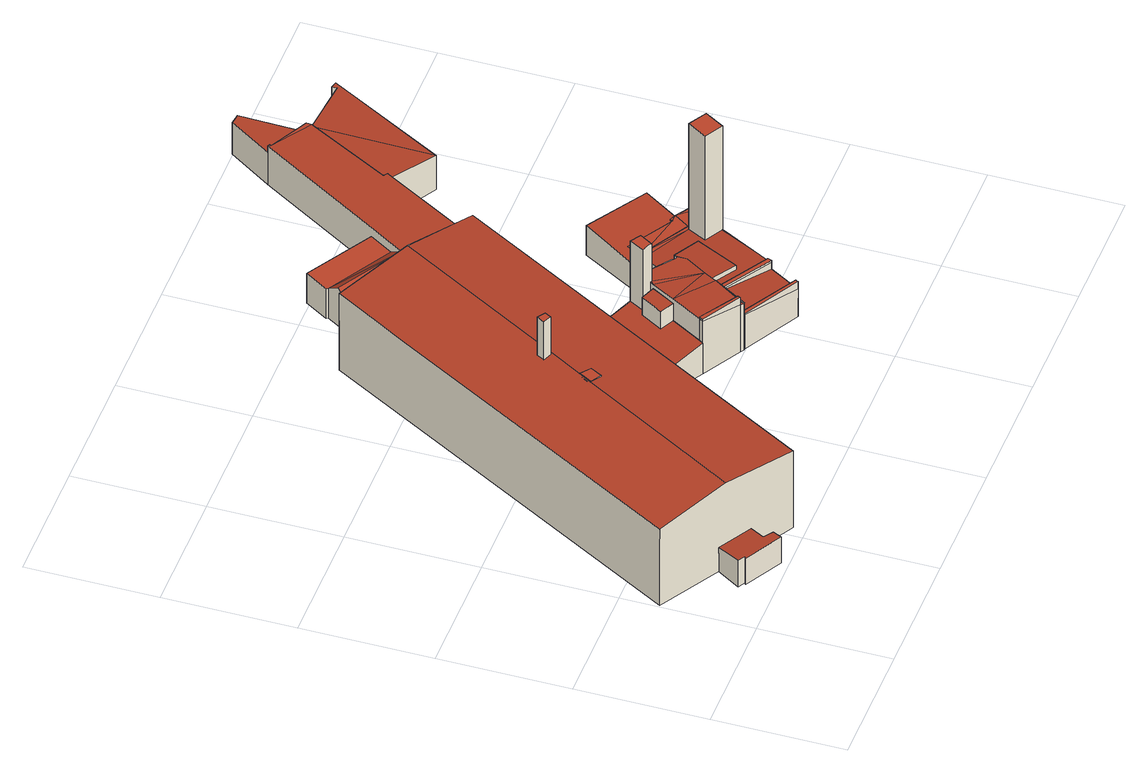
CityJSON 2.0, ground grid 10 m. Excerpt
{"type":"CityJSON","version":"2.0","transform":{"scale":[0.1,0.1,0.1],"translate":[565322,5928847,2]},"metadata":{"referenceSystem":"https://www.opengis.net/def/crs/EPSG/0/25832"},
"CityObjects":{
"building1":{"type":"Building","attributes":{"Grundfläche 2D":"415.217105","Grundhöhe NN":"2.788"},"children":["building1-1","building1-2"],"geometry":[{"type":"Solid","lod":"3","boundaries":[[[[0,1,2,3,4,5,6,7]],[[0,7,6,5,4,8,9]],[[10,11,12,13,14,15,16,17]],[[15,14,18,19]],[[16,15,19,20]],[[17,16,20,21]],[[10,17,21,22]],[[11,10,22,23]],[[12,11,23,24]],[[13,12,24,25]],[[3,2,1,26,27]],[[13,25,28,8,4,3,27,18,14]],[[9,8,28,29]],[[26,1,0,9,29]],[[27,26,29,28,25,24,23,22,21,20,19,18]]]],"semantics":{"surfaces":[{"type":"RoofSurface"},{"type":"WallSurface"},{"type":"GroundSurface"}],"values":[[0,0,0,1,1,1,1,1,1,1,1,1,1,1,2]]}}]},
"building1-1":{"type":"BuildingInstallation","parents":["building1"],"geometry":[{"type":"MultiSurface","lod":"3","boundaries":[[[30,31,32,33]],[[33,32,34,35]],[[35,36,30,33]],[[36,37,31,30]],[[32,31,37,34]]],"semantics":{"surfaces":[{"type":"RoofSurface"},{"type":"WallSurface"}],"values":[0,1,1,1,1]}}]},
"building1-2":{"type":"BuildingInstallation","parents":["building1"],"geometry":[{"type":"MultiSurface","lod":"3","boundaries":[[[38,6,39,40,41,5,42]],[[43,6,38]],[[40,39,40,41]],[[42,5,44]],[[43,38,42,44]]],"semantics":{"surfaces":[{"type":"RoofSurface"},{"type":"WallSurface"}],"values":[0,1,1,1,1]}}]},
"building2":{"type":"Building","attributes":{"Grundfläche 2D":"28.543301","Grundhöhe NN":"2.849"},"children":["building2-1","building2-2"],"geometry":[{"type":"Solid","lod":"3","boundaries":[[[[45,46,47,48,49,50,51,52,53,54,55,56]],[[57,58,59,60,61]],[[59,58,62,63]],[[59,63,64,47,60]],[[60,47,46,61]],[[62,58,57,61,46,45,65]],[[66,49,48,47,64,67]],[[50,49,66,68]],[[52,51,50,68,69]],[[53,52,69,70]],[[54,53,70,71]],[[65,45,56,55,54,71,72]],[[71,70,69,68,66,67,64,63,62,65,72]]]],"semantics":{"surfaces":[{"type":"RoofSurface"},{"type":"WallSurface"},{"type":"GroundSurface"}],"values":[[0,0,1,1,1,1,1,1,1,1,1,1,2]]}}]},
"building2-1":{"type":"BuildingInstallation","parents":["building2"],"geometry":[{"type":"MultiSurface","lod":"3","boundaries":[[[73,74,75,76,77]],[[77,76,78,48]],[[73,77,48,49]],[[79,75,74,73,49,80]],[[76,75,79,78]]],"semantics":{"surfaces":[{"type":"RoofSurface"},{"type":"WallSurface"}],"values":[0,1,1,1,1]}}]},
"building2-2":{"type":"BuildingInstallation","parents":["building2"],"geometry":[{"type":"MultiSurface","lod":"3","boundaries":[[[81,82,83,84,85]],[[55,56,85,84]],[[81,85,56,86]],[[86,87,83,82,81]],[[87,55,84,83]]],"semantics":{"surfaces":[{"type":"RoofSurface"},{"type":"WallSurface"}],"values":[0,1,1,1,1]}}]},
"building3":{"type":"Building","attributes":{"Grundfläche 2D":"105.830678","Grundhöhe NN":"2.845"},"children":["building3-1","building3-2","building3-3","building3-4"],"geometry":[{"type":"Solid","lod":"3","boundaries":[[[[88,89,90,91,92,93,94]],[[95,96,90,89]],[[97,96,98,99,100,101,102]],[[97,103,96]],[[103,90,96]],[[104,103,97]],[[105,106,107,108,109,110,111]],[[112,113,114,115,116,117,118,119,120,121,122]],[[110,116,115]],[[123,116,110]],[[119,124,125,126]],[[126,127,120,119]],[[128,129,130,131]],[[130,132,131]],[[133,134,128]],[[128,134,135,129]],[[135,136,137,129]],[[138,130,129]],[[139,140,141,142,143,144,145,146,132,147]],[[148,149,150,151]],[[135,134,152,153]],[[136,135,153,154]],[[137,136,154,155]],[[139,138,129,137,155,156,140]],[[138,139,147,130]],[[130,147,132]],[[132,146,131]],[[93,92,70,157]],[[94,93,157,158]],[[110,115,114,98,96,95,89,88,94,158,159,105,111]],[[98,114,113,99]],[[99,113,112,100]],[[160,102,101,100,112,122,161]],[[97,102,160,62]],[[104,97,62,65]],[[92,91,71,70]],[[71,91,90,103,104,65,72]],[[141,140,156,162]],[[142,141,162,163]],[[143,142,163,164]],[[144,143,164,165]],[[106,105,159,166]],[[167,109,108,107,106,166,168]],[[110,109,123]],[[116,123,109,167,169,117]],[[124,133,128,125]],[[145,127,126,125,128,131,146]],[[170,161,122,121,120,127,145,144,165]],[[149,148,117,169,152,134]],[[124,119,150,149,134,133]],[[150,119,118,151]],[[151,118,117,148]],[[167,168,166,159,158,157,70,71,72,65,62,160,161,170,165,164,163,162,156,155,154,153,152,169]]]],"semantics":{"surfaces":[{"type":"RoofSurface"},{"type":"WallSurface"},{"type":"GroundSurface"}],"values":[[0,0,0,0,0,0,0,0,0,0,0,0,0,0,0,0,0,0,0,0,1,1,1,1,1,1,1,1,1,1,1,1,1,1,1,1,1,1,1,1,1,1,1,1,1,1,1,1,1,1,1,1,2]]}}]},
"building3-1":{"type":"BuildingInstallation","parents":["building3"],"geometry":[{"type":"MultiSurface","lod":"3","boundaries":[[[171,172,173,174]],[[93,175,172,171]],[[91,173,172,175,176]],[[91,92,174,173]],[[92,93,171,174]]],"semantics":{"surfaces":[{"type":"RoofSurface"},{"type":"WallSurface"}],"values":[0,1,1,1,1]}}]},
"building3-2":{"type":"BuildingInstallation","parents":["building3"],"geometry":[{"type":"MultiSurface","lod":"3","boundaries":[[[177,178,179,180,181]],[[106,107,108,178,177,181]],[[108,111,179,178]],[[105,180,179,111]],[[105,106,181,180]]],"semantics":{"surfaces":[{"type":"RoofSurface"},{"type":"WallSurface"}],"values":[0,1,1,1,1]}}]},
"building3-3":{"type":"BuildingInstallation","parents":["building3"],"geometry":[{"type":"MultiSurface","lod":"3","boundaries":[[[182,183,184,185]],[[183,182,123,116]],[[185,184,115,110]],[[182,185,110,123]],[[184,183,116,115]]],"semantics":{"surfaces":[{"type":"RoofSurface"},{"type":"WallSurface"}],"values":[0,1,1,1,1]}}]},
"building3-4":{"type":"BuildingInstallation","parents":["building3"],"geometry":[{"type":"MultiSurface","lod":"3","boundaries":[[[186,187,188,189,190]],[[190,189,191,192]],[[192,193,186,190]],[[188,187,186,193,194]],[[194,191,189,188]]],"semantics":{"surfaces":[{"type":"RoofSurface"},{"type":"WallSurface"}],"values":[0,1,1,1,1]}}]},
"building4":{"type":"Building","attributes":{"Grundfläche 2D":"148.246656","Grundhöhe NN":"2.962"},"children":["building4-1"],"geometry":[{"type":"Solid","lod":"3","boundaries":[[[[195,196,197,198,199,200,201,202,203,204,205,206]],[[207,195,206]],[[208,196,195]],[[209,210,211]],[[212,213,214,215,210,209]],[[216,217,218,219,220]],[[221,222,223,224,225]],[[226,227,228,221,225,229,230]],[[231,220,219]],[[231,219,232]],[[233,234,231,232,235,236]],[[237,238,233,236,239,240,241]],[[212,209,242,243]],[[244,214,213,212,243,245]],[[215,214,244,246]],[[217,216,247,248]],[[218,217,248,249]],[[219,218,249,250]],[[223,204,203,202,201,251,252,224]],[[204,223,222,205]],[[205,222,221,206]],[[207,206,221,253,242,209]],[[207,209,211,195]],[[195,211,210,208]],[[196,208,210,215,246]],[[220,231,234,233,238,200,199,198,197,196,246,247,216]],[[201,200,238,254,251]],[[225,224,252,255]],[[230,229,225,255,256]],[[226,230,256,257]],[[221,228,258,253]],[[258,228,227,226,257,259]],[[236,235,232,219,250,260,239]],[[240,239,260,261]],[[241,240,261,262]],[[237,241,262,263]],[[254,238,237,263]],[[250,249,248,247,246,244,245,243,242,253,258,259,257,256,255,252,251,254,263,262,261,260]]]],"semantics":{"surfaces":[{"type":"RoofSurface"},{"type":"WallSurface"},{"type":"GroundSurface"}],"values":[[0,0,0,0,0,0,0,0,0,0,0,0,1,1,1,1,1,1,1,1,1,1,1,1,1,1,1,1,1,1,1,1,1,1,1,1,1,2]]}}]},
"building4-1":{"type":"BuildingInstallation","parents":["building4"],"geometry":[{"type":"MultiSurface","lod":"3","boundaries":[[[264,265,266,267]],[[202,199,265,264]],[[200,266,265,199]],[[200,201,267,266]],[[201,202,264,267]]],"semantics":{"surfaces":[{"type":"RoofSurface"},{"type":"WallSurface"}],"values":[0,1,1,1,1]}}]}
},
"vertices":[
[220,328,85],[165,359,78],[131,300,78],[2,71,78],[55,41,85],[125,163,85],[131,173,85],[145,197,85],[109,10,78],[272,298,78],[71,6,32],[75,13,31],[68,18,31],[75,29,30],[49,44,30],[38,26,32],[43,23,32],[42,22,32],[49,44,8],[38,26,8],[43,23,8],[42,22,8],[71,6,8],[75,13,8],[68,18,8],[75,29,8],[165,359,8],[2,71,8],[109,10,8],[272,298,8],
[138,201,119],[144,198,119],[147,203,119],[141,207,119],[147,203,85],[141,207,84],[138,201,84],[144,198,85],
[139,167,85],[130,173,85],[125,165,85],[125,164,85],[134,158,85],[139,167,84],[134,158,84],
[269,168,36],[262,171,35],[268,182,35],[244,196,29],[239,199,28],[238,200,28],[235,195,28],[205,141,28],[241,120,36],[243,123,36],[257,147,36],[267,165,36],[269,168,90],[270,167,90],[276,177,90],[268,182,90],[262,171,90],[270,167,8],[276,177,8],[268,182,8],[269,168,8],[239,199,8],[244,196,8],[238,200,8],[205,141,8],[241,120,8],[243,123,8],[267,165,8],
[239,199,35],[237,196,35],[236,195,35],[241,192,35],[244,196,35],[241,192,29],[236,195,28],[237,196,28],
[258,170,50],[252,159,50],[248,153,50],[257,147,52],[267,165,52],[258,170,34],[248,153,34],
[275,101,50],[290,127,51],[257,147,56],[243,123,56],[241,120,56],[271,103,51],[274,101,50],[291,130,51],[295,137,51],[270,167,56],[305,153,51],[304,160,52],[302,160,52],[299,162,53],[275,176,56],[267,165,56],[269,168,56],[275,101,39],[319,77,33],[319,78,33],[320,79,33],[333,101,33],[290,127,39],[276,104,39],[302,160,36],[304,160,36],[305,153,37],[291,130,39],[334,104,39],[358,145,36],[344,153,36],[353,168,34],[315,188,34],[300,163,36],[299,162,36],[333,101,39],[356,167,34],[357,169,34],[318,191,34],[317,192,34],[357,169,32],[366,182,32],[360,182,32],[318,191,32],[325,203,32],[356,167,32],[367,160,32],[374,173,32],[381,169,32],[382,172,32],[361,184,32],[361,184,31],[366,182,31],[381,208,33],[333,236,35],[308,192,31],[315,188,30],[317,192,31],[318,191,31],[360,182,31],[358,145,131],[367,160,131],[353,168,131],[344,153,131],[367,160,8],[374,173,8],[381,169,8],[382,172,8],[366,182,8],[271,103,8],[274,101,8],[275,101,8],[275,176,8],[299,162,8],[381,208,8],[333,236,8],[308,192,8],[315,188,8],[319,77,8],[333,101,8],[319,78,8],[358,145,8],[300,163,8],
[271,103,58],[272,105,58],[243,123,58],[241,120,58],[272,105,51],[270,107,51],
[319,78,40],[320,79,40],[276,104,40],[275,101,40],[319,77,40],
[333,101,41],[334,104,41],[291,130,41],[290,127,41],
[319,167,39],[310,151,40],[300,134,42],[319,122,42],[338,156,39],[319,122,38],[338,156,36],[319,167,35],[300,134,38],
[332,465,45],[331,467,45],[273,372,45],[262,354,45],[253,339,45],[250,334,45],[287,311,49],[290,316,49],[325,377,49],[326,378,49],[323,380,49],[358,444,49],[358,448,49],[333,466,45],[358,448,41],[333,466,39],[332,465,39],[361,499,39],[360,499,39],[353,500,39],[331,467,39],[273,372,37],[222,402,37],[211,384,37],[212,383,37],[262,354,37],[358,444,47],[323,380,46],[326,378,45],[325,377,45],[363,355,41],[407,446,42],[407,443,42],[407,442,42],[410,440,41],[413,445,41],[257,345,44],[207,374,44],[252,337,37],[253,339,39],[203,368,38],[203,367,37],[241,318,37],[250,334,37],[203,368,37],[201,369,37],[189,349,37],[358,448,10],[361,499,10],[353,500,10],[360,499,10],[331,467,10],[273,372,10],[222,402,10],[211,384,10],[212,383,10],[287,311,10],[325,377,10],[358,444,10],[250,334,10],[363,355,10],[413,445,10],[407,446,10],[407,442,10],[407,443,10],[203,368,10],[201,369,10],[189,349,10],[241,318,10],
[290,316,51],[253,339,51],[250,334,51],[287,311,51]
]}
